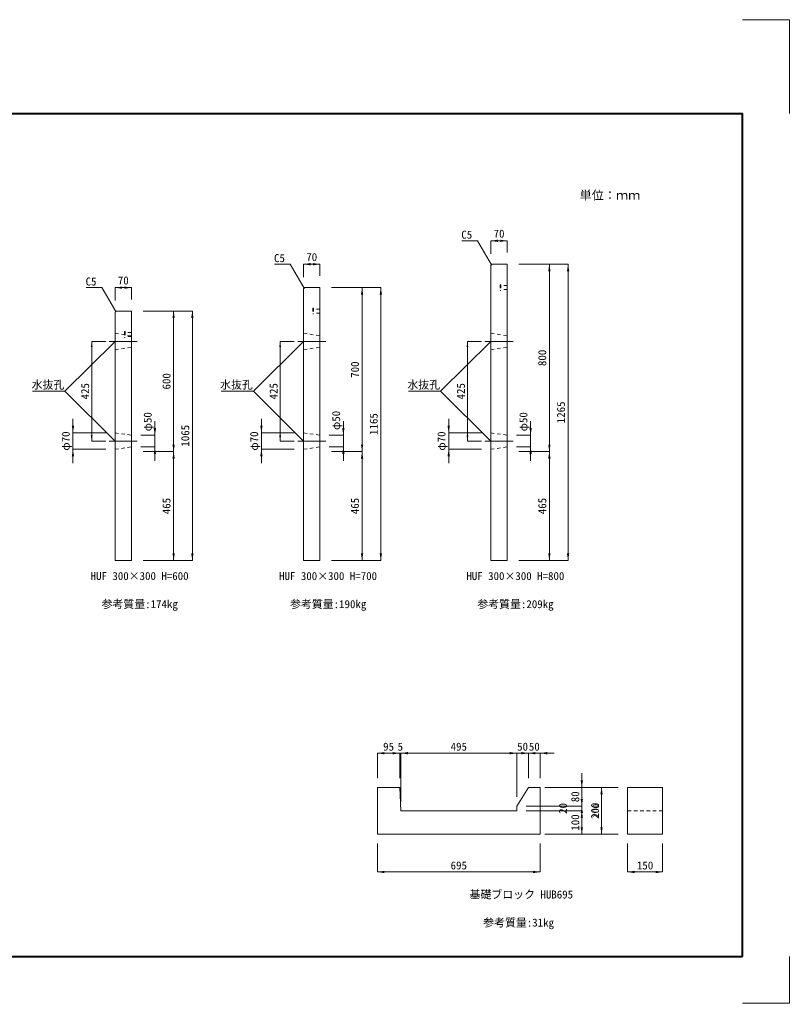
# Model space of a CAD drawing. Units: millimetres at full size. Extents: x 173025 to 194922, y 53822 to 64534.
# Drawn here: x 182374 to 185662, y 53822 to 58022 of the extents above; entities that cross this region are included whole.
import ezdxf
from ezdxf.enums import TextEntityAlignment as Align

# ---------------------------------------------------------------- set-up
doc = ezdxf.new("R2010")
doc.units = ezdxf.units.MM
doc.header["$LTSCALE"] = 20
for name, pattern in [('USER1', [28.575, 19.05, -3.175, 3.175, -3.175]), ('USER2', [1.35, 0.75, -0.6]), ('USER3', [1.35, 0.75, -0.6])]:
    doc.linetypes.add(name, pattern=pattern)
for name, color, linetype, lineweight in [('0_2', 7, 'Continuous', 20), ('Defpoints_3', 8, 'Continuous', 0), ('パネックス', 2, 'Continuous', 13), ('図枠', 5, 'Continuous', 13), ('寸法線', 7, 'Continuous', 13), ('引出線', 4, 'Continuous', 13), ('本体', 2, 'Continuous', 9), ('ｲﾝｻｰﾄ', 3, 'USER2', 9)]:
    doc.layers.add(name, color=color, linetype=linetype, lineweight=lineweight)
doc.layers.add('文字', color=7, linetype='Continuous')
doc.styles.add('ＭＳ ゴシック', font='')
doc.styles.get('ＭＳ ゴシック').set_extended_font_data('MS Gothic')

# ---------------------------------------------------------------- blocks, each defined once
blk = doc.blocks.new('filled_arrow')
at = {"color": 0, "linetype": 'Continuous', "lineweight": -2}
blk.add_solid([(7.5, 1.25), (0, 0), (7.5, -1.25)], dxfattribs=at)

msp = doc.modelspace()

# ---------------------------------------------------------------- hatches: boundary and pattern name
at = {"layer": '引出線'}
for points in [[(182781.93, 56647.42), (182780.69, 56646.54), (182781.04, 56646.19)], [(183586.93, 56647.42), (183585.69, 56646.54), (183586.04, 56646.19)], [(184386.93, 56647.42), (184385.69, 56646.54), (184386.04, 56646.19)]]:
    msp.add_hatch(color=256, dxfattribs=at).paths.add_polyline_path(points)

# ---------------------------------------------------------------- linework, layer by layer
at = {"layer": 'Defpoints_3', "color": 7, "lineweight": 13}
for p, q in [((185461.93, 58021.56), (185661.93, 58021.56)), ((185661.93, 57621.56), (185661.93, 58021.56)), ((185661.93, 54021.56), (185661.93, 53821.56)), ((185461.93, 53821.56), (185661.93, 53821.56))]:
    msp.add_line(p, q, dxfattribs=at)
at = {"layer": 'パネックス'}
for p, q in [((184386.93, 56972.42), (184391.93, 56977.42)), ((184386.93, 55712.42), (184386.93, 56972.42)), ((184391.93, 56977.42), (184456.93, 56977.42)), ((184456.93, 56977.42), (184456.93, 55712.42)), ((183586.93, 56872.42), (183591.93, 56877.42)), ((183586.93, 55712.42), (183586.93, 56872.42)), ((183591.93, 56877.42), (183656.93, 56877.42)), ((183656.93, 56877.42), (183656.93, 55712.42)), ((182781.93, 56772.42), (182786.93, 56777.42)), ((182781.93, 55712.42), (182781.93, 56772.42)), ((182786.93, 56777.42), (182851.93, 56777.42)), ((182851.93, 56777.42), (182851.93, 55712.42)), ((182781.93, 56177.42), (182781.93, 56222.42)), ((183586.93, 56177.42), (183586.93, 56222.42)), ((184386.93, 56177.42), (184386.93, 56222.42)), ((182781.93, 55712.42), (182781.93, 56177.42)), ((183586.93, 55712.42), (183586.93, 56177.42)), ((184386.93, 55712.42), (184386.93, 56177.42)), ((182851.93, 55712.42), (182781.93, 55712.42)), ((183656.93, 55712.42), (183586.93, 55712.42)), ((184456.93, 55712.42), (184386.93, 55712.42))]:
    msp.add_line(p, q, dxfattribs=at)
at = {"layer": 'パネックス', "linetype": 'USER2', "lineweight": 9}
for p, q in [((182781.93, 56257.42), (182851.93, 56247.42)), ((183586.93, 56257.42), (183656.93, 56247.42)), ((184386.93, 56257.42), (184456.93, 56247.42)), ((182781.93, 56187.42), (182851.93, 56197.42)), ((183586.93, 56187.42), (183656.93, 56197.42)), ((184386.93, 56187.42), (184456.93, 56197.42))]:
    msp.add_line(p, q, dxfattribs=at)
at = {"layer": '図枠', "color": 7, "lineweight": 40}
for p, q in [((179921.93, 57621.56), (185461.93, 57621.56)), ((185461.93, 54021.56), (185461.93, 57621.56)), ((179921.93, 54021.56), (185461.93, 54021.56))]:
    msp.add_line(p, q, dxfattribs=at)
at = {"layer": '寸法線'}
for p, q in [((184386.93, 57077.42), (184456.93, 57077.42)), ((184386.93, 57022.42), (184386.93, 57077.42)), ((184456.93, 57027.42), (184456.93, 57077.42)), ((183586.93, 56977.42), (183656.93, 56977.42)), ((183586.93, 56922.42), (183586.93, 56977.42)), ((183656.93, 56927.42), (183656.93, 56977.42)), ((184506.93, 56977.42), (184716.93, 56977.42)), ((184506.93, 56977.42), (184636.93, 56977.42)), ((184636.93, 56177.42), (184636.93, 56977.42)), ((184716.93, 55712.42), (184716.93, 56977.42)), ((182781.93, 56877.42), (182851.93, 56877.42)), ((182781.93, 56822.42), (182781.93, 56877.42)), ((182851.93, 56827.42), (182851.93, 56877.42)), ((183706.93, 56877.42), (183916.93, 56877.42)), ((183706.93, 56877.42), (183836.93, 56877.42)), ((183836.93, 56177.42), (183836.93, 56877.42)), ((183916.93, 55712.42), (183916.93, 56877.42)), ((182901.93, 56777.42), (183111.93, 56777.42)), ((182901.93, 56777.42), (183031.93, 56777.42)), ((183031.93, 56177.42), (183031.93, 56777.42)), ((183111.93, 55712.42), (183111.93, 56777.42)), ((182681.93, 56222.42), (182681.93, 56647.42)), ((182741.93, 56647.42), (182681.93, 56647.42)), ((183486.93, 56222.42), (183486.93, 56647.42)), ((183546.93, 56647.42), (183486.93, 56647.42)), ((184286.93, 56222.42), (184286.93, 56647.42)), ((184346.93, 56647.42), (184286.93, 56647.42)), ((182601.93, 56317.42), (182601.93, 56127.42)), ((182951.93, 56307.42), (182951.93, 56137.42)), ((183406.93, 56317.42), (183406.93, 56127.42)), ((183756.93, 56307.42), (183756.93, 56137.42)), ((184206.93, 56317.42), (184206.93, 56127.42)), ((184556.93, 56307.42), (184556.93, 56137.42)), ((182741.93, 56257.42), (182601.93, 56257.42)), ((182891.93, 56247.42), (182951.93, 56247.42)), ((183546.93, 56257.42), (183406.93, 56257.42)), ((183696.93, 56247.42), (183756.93, 56247.42)), ((184346.93, 56257.42), (184206.93, 56257.42)), ((184496.93, 56247.42), (184556.93, 56247.42)), ((182741.93, 56222.42), (182681.93, 56222.42)), ((182891.93, 56197.42), (182951.93, 56197.42)), ((183546.93, 56222.42), (183486.93, 56222.42)), ((183696.93, 56197.42), (183756.93, 56197.42)), ((184346.93, 56222.42), (184286.93, 56222.42)), ((184496.93, 56197.42), (184556.93, 56197.42)), ((182741.93, 56187.42), (182601.93, 56187.42)), ((182901.93, 56177.42), (183031.93, 56177.42)), ((182901.93, 56177.42), (183031.93, 56177.42)), ((183031.93, 56177.42), (183031.93, 55712.42)), ((183546.93, 56187.42), (183406.93, 56187.42)), ((183706.93, 56177.42), (183836.93, 56177.42)), ((183706.93, 56177.42), (183836.93, 56177.42)), ((183836.93, 56177.42), (183836.93, 55712.42)), ((184346.93, 56187.42), (184206.93, 56187.42)), ((184506.93, 56177.42), (184636.93, 56177.42)), ((184506.93, 56177.42), (184636.93, 56177.42)), ((184636.93, 56177.42), (184636.93, 55712.42)), ((182901.93, 55712.42), (183031.93, 55712.42)), ((183001.97, 55712.42), (183111.93, 55712.42)), ((183706.93, 55712.42), (183836.93, 55712.42)), ((183806.97, 55712.42), (183916.93, 55712.42)), ((184506.93, 55712.42), (184636.93, 55712.42)), ((184606.97, 55712.42), (184716.93, 55712.42)), ((183902.57, 54889.54), (183997.57, 54889.54)), ((183902.57, 54783.63), (183902.57, 54889.54)), ((183937.57, 54889.54), (184062.57, 54889.54)), ((183997.57, 54783.63), (183997.57, 54889.54)), ((183997.57, 54783.63), (183997.57, 54889.54)), ((184002.57, 54683.63), (184002.57, 54889.54)), ((184002.57, 54889.54), (184497.57, 54889.54)), ((184002.57, 54683.63), (184002.57, 54889.54)), ((184437.57, 54889.54), (184607.57, 54889.54)), ((184487.57, 54889.54), (184657.57, 54889.54)), ((184497.57, 54703.63), (184497.57, 54889.54)), ((184497.57, 54703.63), (184497.57, 54889.54)), ((184547.57, 54783.63), (184547.57, 54889.54)), ((184547.57, 54783.63), (184547.57, 54889.54)), ((184597.57, 54783.63), (184597.57, 54889.54)), ((184775.46, 54603.63), (184775.46, 54803.63)), ((184637.57, 54743.63), (184775.46, 54743.63)), ((184859.79, 54543.63), (184859.79, 54743.63)), ((184930.8, 54743.63), (184859.79, 54743.63)), ((184775.46, 54583.63), (184775.46, 54723.63)), ((184537.57, 54663.63), (184775.46, 54663.63)), ((184537.57, 54663.63), (184775.46, 54663.63)), ((184537.57, 54643.63), (184775.46, 54643.63)), ((184537.57, 54643.63), (184775.46, 54643.63)), ((184775.46, 54543.63), (184775.46, 54643.63)), ((184637.57, 54543.63), (184775.46, 54543.63)), ((184930.8, 54543.63), (184859.79, 54543.63)), ((183902.57, 54503.63), (183902.57, 54382.34)), ((184597.57, 54503.63), (184597.57, 54382.34)), ((184970.8, 54503.63), (184970.8, 54382.34)), ((185120.8, 54503.63), (185120.8, 54382.34)), ((183902.57, 54382.34), (184597.57, 54382.34)), ((184970.8, 54382.34), (185120.8, 54382.34))]:
    msp.add_line(p, q, dxfattribs=at)
at = {"layer": '寸法線', "linetype": 'USER1', "lineweight": 9}
for p, q in [((182756.93, 56647.42), (182876.93, 56647.42)), ((183561.93, 56647.42), (183681.93, 56647.42)), ((184361.93, 56647.42), (184481.93, 56647.42)), ((182756.93, 56222.42), (182876.93, 56222.42)), ((183561.93, 56222.42), (183681.93, 56222.42)), ((184361.93, 56222.42), (184481.93, 56222.42))]:
    msp.add_line(p, q, dxfattribs=at)
at = {"layer": '寸法線', "lineweight": 9}
for p, q in [((184617.57, 54743.63), (184859.79, 54743.63)), ((184859.79, 54543.63), (184859.79, 54743.63)), ((184617.57, 54543.63), (184859.79, 54543.63))]:
    msp.add_line(p, q, dxfattribs=at)
at = {"layer": '引出線'}
for p, q in [((182781.93, 56647.42), (182567.51, 56434.92)), ((183586.93, 56647.42), (183372.51, 56434.92)), ((184386.93, 56647.42), (184172.51, 56434.92))]:
    msp.add_line(p, q, dxfattribs=at)
for points in [[(184389.43, 56974.92), (184330.25, 57077.42), (184263.04, 57077.42)], [(183589.43, 56874.92), (183530.25, 56977.42), (183463.04, 56977.42)], [(182784.43, 56774.92), (182725.25, 56877.42), (182658.04, 56877.42)], [(182781.93, 56222.42), (182567.51, 56434.92), (182429.67, 56434.92)], [(183586.93, 56222.42), (183372.51, 56434.92), (183234.67, 56434.92)], [(184386.93, 56222.42), (184172.51, 56434.92), (184034.67, 56434.92)]]:
    msp.add_lwpolyline(points, dxfattribs=at)
for points in [[(182781.93, 56647.42), (182780.69, 56646.54), (182781.04, 56646.19)], [(183586.93, 56647.42), (183585.69, 56646.54), (183586.04, 56646.19)], [(184386.93, 56647.42), (184385.69, 56646.54), (184386.04, 56646.19)]]:
    msp.add_lwpolyline(points, close=True, dxfattribs=at)
at = {"layer": '本体', "linetype": 'USER2'}
for p, q in [((182781.93, 56682.42), (182851.93, 56672.42)), ((183586.93, 56682.42), (183656.93, 56672.42)), ((184386.93, 56682.42), (184456.93, 56672.42)), ((182781.93, 56612.42), (182851.93, 56622.42)), ((183586.93, 56612.42), (183656.93, 56622.42)), ((184386.93, 56612.42), (184456.93, 56622.42))]:
    msp.add_line(p, q, dxfattribs=at)
at = {"layer": '本体', "lineweight": 13}
for p, q in [((183902.57, 54743.63), (183902.57, 54543.63)), ((183997.57, 54743.63), (183902.57, 54743.63)), ((184002.57, 54643.63), (183997.57, 54743.63)), ((184547.57, 54743.63), (184497.57, 54663.63)), ((184597.57, 54743.63), (184547.57, 54743.63)), ((184597.57, 54743.63), (184597.57, 54543.63)), ((184970.8, 54743.63), (185120.8, 54743.63)), ((184970.8, 54743.63), (184970.8, 54543.63)), ((185120.8, 54743.63), (185120.8, 54543.63)), ((184497.57, 54643.63), (184002.57, 54643.63)), ((184497.57, 54663.63), (184497.57, 54643.63)), ((184597.57, 54543.63), (183902.57, 54543.63)), ((184970.8, 54543.63), (185120.8, 54543.63))]:
    msp.add_line(p, q, dxfattribs=at)
at = {"layer": '本体', "linetype": 'USER3', "lineweight": 13}
msp.add_line((185120.8, 54643.63), (184970.8, 54643.63), dxfattribs=at)
at = {"layer": 'ｲﾝｻｰﾄ'}
for p, q in [((184429.93, 56889.92), (184426.93, 56889.92)), ((184426.93, 56889.92), (184426.93, 56864.92)), ((184429.93, 56889.92), (184429.93, 56864.92)), ((184456.93, 56885.92), (184429.93, 56885.92)), ((184456.93, 56868.92), (184429.93, 56868.92)), ((184456.93, 56885.92), (184456.93, 56868.92)), ((184429.93, 56864.92), (184426.93, 56864.92)), ((183629.93, 56789.92), (183626.93, 56789.92)), ((183626.93, 56789.92), (183626.93, 56764.92)), ((183629.93, 56789.92), (183629.93, 56764.92)), ((183656.93, 56785.92), (183629.93, 56785.92)), ((183656.93, 56785.92), (183656.93, 56768.92)), ((183629.93, 56764.92), (183626.93, 56764.92)), ((183656.93, 56768.92), (183629.93, 56768.92)), ((182824.93, 56689.92), (182821.93, 56689.92)), ((182821.93, 56689.92), (182821.93, 56664.92)), ((182824.93, 56664.92), (182821.93, 56664.92)), ((182824.93, 56689.92), (182824.93, 56664.92)), ((182851.93, 56685.92), (182824.93, 56685.92)), ((182851.93, 56668.92), (182824.93, 56668.92)), ((182851.93, 56685.92), (182851.93, 56668.92))]:
    msp.add_line(p, q, dxfattribs=at)

# ---------------------------------------------------------------- block references
at = {"layer": '寸法線', "xscale": 4, "yscale": 4}
for p in [(184386.93, 57077.42), (183586.93, 56977.42), (182781.93, 56877.42), (183902.57, 54889.54), (184002.57, 54889.54), (184002.57, 54889.54), (184547.57, 54889.54), (184597.57, 54889.54), (183902.57, 54382.34), (184970.8, 54382.34)]:
    msp.add_blockref('filled_arrow', p, dxfattribs=at)
at = {"layer": '寸法線'}
for p, xscale, yscale, rotation in [((184456.93, 57077.42), 4, 4, 180), ((183656.93, 56977.42), 4, 4, 180), ((184636.93, 56977.42), 4, 4, 270), ((184716.93, 56977.42), 4, 4, 270), ((182851.93, 56877.42), 4, 4, 180), ((183836.93, 56877.42), 4, 4, 270), ((183916.93, 56877.42), 4, 4, 270), ((183031.93, 56777.42), 4, 4, 270), ((183111.93, 56777.42), 4, 4, 270), ((182681.93, 56647.42), 3.2, 3.2, 270), ((183486.93, 56647.42), 3.2, 3.2, 270), ((184286.93, 56647.42), 3.2, 3.2, 270), ((182601.93, 56257.42), 4, 4, 90), ((183406.93, 56257.42), 4, 4, 90), ((184206.93, 56257.42), 4, 4, 90), ((182681.93, 56222.42), 3.2, 3.2, 90), ((182951.93, 56247.42), 4, 4, 90), ((183486.93, 56222.42), 3.2, 3.2, 90), ((183756.93, 56247.42), 4, 4, 90), ((184286.93, 56222.42), 3.2, 3.2, 90), ((184556.93, 56247.42), 4, 4, 90), ((182951.93, 56197.42), 4, 4, 270), ((183031.93, 56177.42), 4, 4, 90), ((183756.93, 56197.42), 4, 4, 270), ((183836.93, 56177.42), 4, 4, 90), ((184556.93, 56197.42), 4, 4, 270), ((184636.93, 56177.42), 4, 4, 90), ((182601.93, 56187.42), 4, 4, 270), ((183031.93, 56177.42), 4, 4, 270), ((183406.93, 56187.42), 4, 4, 270), ((183836.93, 56177.42), 4, 4, 270), ((184206.93, 56187.42), 4, 4, 270), ((184636.93, 56177.42), 4, 4, 270), ((183031.93, 55712.42), 4, 4, 90), ((183111.93, 55712.42), 4, 4, 90), ((183836.93, 55712.42), 4, 4, 90), ((183916.93, 55712.42), 4, 4, 90), ((184636.93, 55712.42), 4, 4, 90), ((184716.93, 55712.42), 4, 4, 90), ((183997.57, 54889.54), 4, 4, 180), ((183997.57, 54889.54), 4, 4, 180), ((184497.57, 54889.54), 4, 4, 180), ((184497.57, 54889.54), 4, 4, 180), ((184547.57, 54889.54), 4, 4, 180), ((184775.46, 54743.63), 4, 4, 90), ((184859.79, 54743.63), 4, 4, 270), ((184775.46, 54663.63), 4, 4, 90), ((184775.46, 54663.63), 4, 4, 270), ((184775.46, 54643.63), 4, 4, 270), ((184775.46, 54643.63), 4, 4, 270), ((184775.46, 54543.63), 4, 4, 90), ((184859.79, 54543.63), 4, 4, 90), ((184597.57, 54382.34), 4, 4, 180), ((185120.8, 54382.34), 4, 4, 180)]:
    msp.add_blockref('filled_arrow', p, dxfattribs=dict(at, xscale=xscale, yscale=yscale, rotation=rotation))
at = {"layer": '寸法線', "lineweight": 9, "xscale": 2.67, "yscale": 2.67}
for p, rotation in [((184859.79, 54743.63), 270), ((184859.79, 54543.63), 90)]:
    msp.add_blockref('filled_arrow', p, dxfattribs=dict(at, rotation=rotation))
at = {"layer": '引出線', "xscale": 0.2, "yscale": 0.2}
for p, rotation in [((184389.43, 56974.92), 120), ((183589.43, 56874.92), 120), ((182784.43, 56774.92), 120), ((182781.93, 56222.42), 135.3), ((183586.93, 56222.42), 135.3), ((184386.93, 56222.42), 135.3)]:
    msp.add_blockref('filled_arrow', p, dxfattribs=dict(at, rotation=rotation))

# ---------------------------------------------------------------- texts
at = {"layer": '0_2', "style": 'ＭＳ ゴシック'}
for s, p in [(' 基礎ブロック HUB695', (184272.51, 54303.32)), ('参考質量:31kg', (184354.09, 54183.32))]:
    msp.add_text(s, height=34.18, dxfattribs=at).set_placement(p, align=Align.TOP_LEFT)
at = {"layer": '図枠', "color": 7, "style": 'ＭＳ ゴシック'}
msp.add_text('単位：ｍｍ', height=37.98, dxfattribs=at).set_placement((184895.66, 57272.23), align=Align.MIDDLE_CENTER)
at = {"layer": '寸法線', "style": 'ＭＳ ゴシック'}
for s, p in [('70', (184421.93, 57107.92)), ('70', (183621.93, 57007.92)), ('70', (182816.93, 56907.92)), ('95', (183950.07, 54917.54)), ('5', (184000.07, 54917.54)), ('495', (184250.07, 54917.54)), ('50', (184522.57, 54917.54)), ('50', (184572.57, 54917.54)), ('695', (184250.07, 54410.34)), ('150', (185045.8, 54410.34))]:
    msp.add_text(s, height=34.18, dxfattribs=at).set_placement(p, align=Align.MIDDLE_CENTER)
for s, height, p in [('800', 34.18, (184606.43, 56577.42)), ('700', 34.18, (183806.43, 56527.42)), ('600', 34.18, (183001.43, 56477.42)), ('425', 34.18, (182653.93, 56434.92)), ('425', 34.18, (183458.93, 56434.92)), ('425', 34.18, (184258.93, 56434.92)), ('1265', 34.18, (184686.43, 56344.92)), ('φ50', 34.18, (182921, 56304.71)), ('φ50', 34.18, (183726, 56310.45)), ('1165', 34.18, (183886.43, 56294.92)), ('φ50', 34.18, (184526, 56304.74)), ('1065', 34.18, (183081.43, 56244.92)), ('φ70', 34.18, (182571, 56222.42)), ('φ70', 34.18, (183376, 56222.42)), ('φ70', 34.18, (184176, 56222.42)), ('465', 34.18, (183001.43, 55944.92)), ('465', 34.18, (183806.43, 55944.92)), ('465', 34.18, (184606.43, 55944.92)), ('80', 34.18, (184747.46, 54703.63)), ('20', 34.18, (184695.17, 54653.63)), ('200', 34.18, (184831.79, 54643.63)), ('200', 28.48, (184834.79, 54643.63)), ('100', 34.18, (184747.46, 54593.63))]:
    msp.add_text(s, height=height, rotation=90, dxfattribs=at).set_placement(p, align=Align.MIDDLE_CENTER)
at = {"layer": '引出線', "style": 'ＭＳ ゴシック'}
for p in [(184284.14, 57120.62), (183484.14, 57020.62), (182679.14, 56920.62)]:
    msp.add_text('C5', height=34.18, dxfattribs=at).set_placement(p, align=Align.TOP_CENTER)
for p in [(182565.26, 56479.95), (183370.26, 56479.95), (184170.26, 56479.95)]:
    msp.add_text('水抜孔', height=34.18, dxfattribs=at).set_placement(p, align=Align.TOP_RIGHT)
at = {"layer": '文字', "style": 'ＭＳ ゴシック'}
for s, p in [('HUF 300×300 H=600', (182677.4, 55663.07)), ('HUF 300×300 H=700', (183482.4, 55663.07)), ('HUF 300×300 H=800', (184282.4, 55663.07)), ('参考質量:174㎏', (182724.02, 55543.07)), ('参考質量:190㎏', (183529.02, 55543.07)), ('参考質量:209㎏', (184329.02, 55543.07))]:
    msp.add_text(s, height=34.18, dxfattribs=at).set_placement(p, align=Align.TOP_LEFT)

doc.saveas('drawing.dxf')
